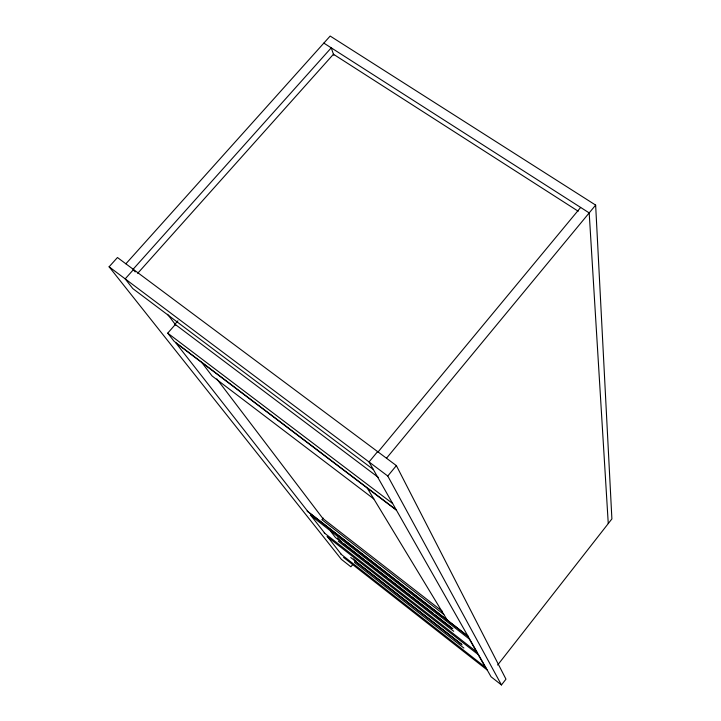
<?xml version="1.0" encoding="UTF-8"?>
<svg xmlns="http://www.w3.org/2000/svg" width="721" height="721" viewBox="0 0 721 721"><rect width="100%" height="100%" fill="white"/><g stroke="black" fill="none" stroke-linecap="round" stroke-linejoin="round"><path stroke-width="1.08" d="M377.615 451.607L369.035 461.954L491.064 676.785L501.465 684.95L505.971 679.164L396.37 465.604L117.46 257.523L109.105 266.806L341.33 559.298L350.893 566.805L352.803 564.471M497.634 665.041L611.895 518.922L595.645 205.097L330.164 36.05L125.887 263.805M355.85 560.803L354.507 562.443L463.882 648.053M501.465 684.95L387.781 476.031L396.37 465.604M386.501 458.232L595.645 205.097M323.224 518.057L321.899 519.652L443.821 614.463M378.074 451.95L580.648 207.441M177.934 320.836L174.96 324.216L378.444 477.482M396.18 509.747L174.131 341.321L167.723 333.147L175.329 324.504M137.666 273.349L333.444 54.237L578.215 211.226M133.547 269.519L125.184 278.874L132.808 288.598L373.289 469.443M323.837 43.098L589.192 212.911L608.263 523.572M109.105 266.806L387.781 476.031M167.723 333.147L392.648 503.528M396.442 510.207L175.717 342.763L307.993 511.667L468.037 636.255M373.811 498.923L212.055 375.947L201.844 362.582M442.144 611.183L322.864 518.489L216.787 378.885M307.137 511.117L467.866 636.246M310.291 515.145L469.533 639.185M341.853 542.201L337.509 537.911M343.629 543.589L364.051 559.514M365.826 560.893L387.141 577.512M388.916 578.891L410.231 595.51M412.006 596.898L433.312 613.508M435.096 614.896L452.851 628.739M451.941 628.361L335.463 537.542L330.398 530.926M338.284 541.228L453.707 631.281M324.189 532.864L476.887 652.108M327.019 536.469L478.374 654.731M350.712 557.486L461.512 644.141M462.107 644.88L355.363 561.398L353.47 558.91M341.006 554.188L485.882 667.664M343.547 557.423L487.207 670.007M311.337 516.074L324.756 533.198M328.001 537.343L341.375 554.413M135.178 271.907L133.142 269.221L331.245 47.838L333.805 55.292M167.569 314.284L175.726 325.027M367.205 488.027L447.191 620.024M469.362 639.167L476.491 651.685M478.212 654.713L485.278 667.123"/></g></svg>
